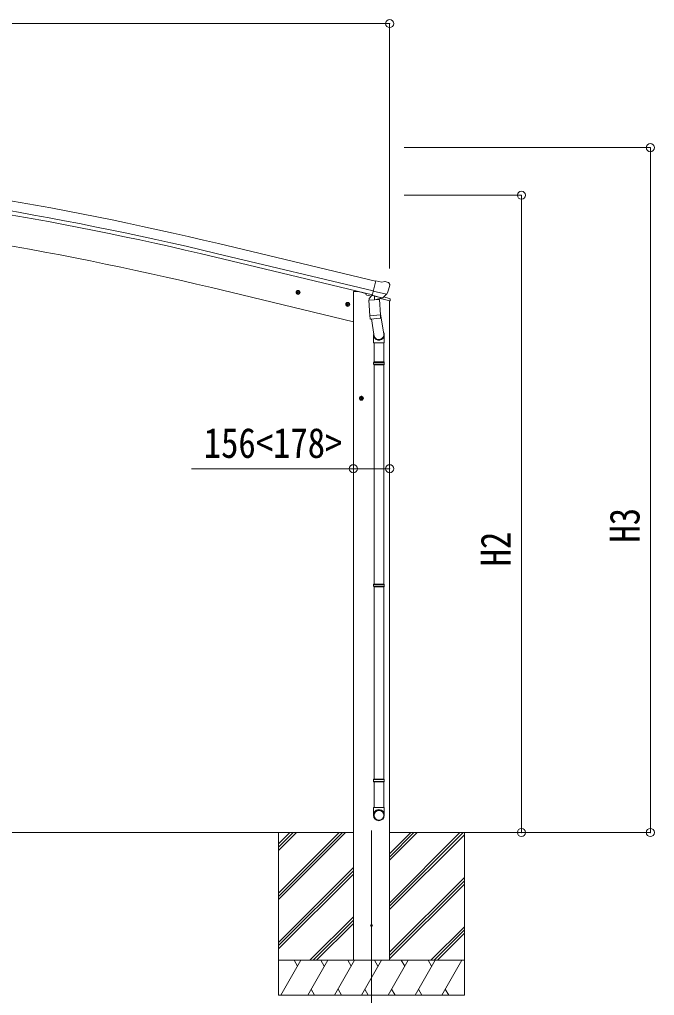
# Model space of a CAD drawing. Units: millimetres at full size; details may follow other scales. Extents: x -9783 to 9892, y -6828 to 6752.
# Drawn here: x -1816 to 916, y -1515 to 2688 of the extents above; entities that cross this region are included whole.
import ezdxf
from ezdxf.enums import TextEntityAlignment as Align

# ---------------------------------------------------------------- set-up
doc = ezdxf.new("R2010")
doc.units = ezdxf.units.MM
doc.header["$LTSCALE"] = 35
doc.header["$PDMODE"] = 32
doc.header["$PDSIZE"] = 35
for name, color, linetype, lineweight in [('0-0_0', 7, 'Continuous', 9), ('0-1_本体', 4, 'Continuous', 9), ('0-2_部品', 7, 'Continuous', 9), ('0-8_PARTS2', 2, 'Continuous', 9), ('0-A_寸法', 6, 'Continuous', 9)]:
    doc.layers.add(name, color=color, linetype=linetype, lineweight=lineweight)
doc.styles.add('ＭＳ ゴシック', font='')
doc.styles.get('ＭＳ ゴシック').set_extended_font_data('MS Gothic')

msp = doc.modelspace()

# ---------------------------------------------------------------- linework, layer by layer
at = {"layer": '0-0_0'}
for p, q in [((-7249.17, -813.2), (-380.21, -813.2)), ((-701.76, -813.2), (-701.76, -1513.2)), ((-701.76, -1073.93), (-441.03, -813.2)), ((-701.76, -1088.07), (-426.88, -813.2)), ((-701.76, -1102.21), (-412.74, -813.2)), ((-701.76, -890.08), (-624.87, -813.2)), ((-701.76, -875.94), (-639.02, -813.2)), ((-701.76, -861.8), (-653.17, -813.21)), ((-653.17, -813.21), (-653.16, -813.2)), ((-224.01, -932.83), (-104.37, -813.2)), ((-224.01, -918.69), (-118.52, -813.2)), ((-224.01, -904.55), (-132.66, -813.2)), ((-224.01, -1116.68), (79.46, -813.21)), ((-224.01, -1130.82), (93.61, -813.21)), ((-224.01, -1144.96), (98.24, -822.71)), ((-223.51, -813.2), (211.68, -813.2)), ((98.24, -813.2), (98.24, -1513.2)), ((-701.76, -1286.06), (-379.51, -963.81)), ((-701.76, -1300.2), (-379.51, -977.95)), ((-701.76, -1314.34), (-379.51, -992.09)), ((-224.01, -1328.81), (98.24, -1006.56)), ((-224.01, -1342.95), (98.24, -1020.7)), ((-224.01, -1357.09), (98.24, -1034.84)), ((-566.76, -1363.2), (-379.51, -1175.94)), ((-552.62, -1363.2), (-379.51, -1190.08)), ((-538.48, -1363.2), (-379.51, -1204.23)), ((-46.26, -1363.2), (98.24, -1218.69)), ((-32.12, -1363.2), (98.24, -1232.83)), ((-17.98, -1363.2), (98.24, -1246.98)), ((98.24, -1363.2), (-701.76, -1363.2)), ((-691.47, -1513.2), (-604.86, -1363.2)), ((-619.86, -1389.18), (-634.86, -1363.2)), ((-576, -1513.2), (-489.39, -1363.2)), ((-504.4, -1389.18), (-519.4, -1363.2)), ((-460.53, -1513.2), (-373.92, -1363.2)), ((-388.92, -1389.18), (-403.93, -1363.2)), ((-345.06, -1513.2), (-258.45, -1363.2)), ((-273.45, -1389.18), (-288.46, -1363.2)), ((-229.59, -1513.2), (-142.98, -1363.2)), ((-157.98, -1389.18), (-172.98, -1363.2)), ((-114.12, -1513.2), (-27.51, -1363.2)), ((-57.51, -1363.2), (-42.51, -1389.18)), ((1.35, -1513.2), (87.96, -1363.2)), ((-561, -1487.22), (-546, -1513.2)), ((-445.53, -1487.22), (-430.53, -1513.2)), ((-330.06, -1487.22), (-315.06, -1513.2)), ((-214.59, -1487.22), (-199.59, -1513.2)), ((-99.12, -1487.22), (-84.12, -1513.2)), ((16.35, -1487.22), (31.35, -1513.2)), ((-701.76, -1513.2), (98.24, -1513.2))]:
    msp.add_line(p, q, dxfattribs=at)
at = {"layer": '0-1_本体'}
for p, q in [((-283.52, 1561.03), (-959.21, 1722.98)), ((-297.53, 1502.69), (-973.2, 1664.64)), ((-293.61, 1519.05), (-969.27, 1681)), ((-379.01, 1386.8), (-989.82, 1533.44)), ((-379.34, 1516.8), (-379.34, -1363.2)), ((-223.34, 1477.83), (-223.34, -1363.2))]:
    msp.add_line(p, q, dxfattribs=at)
msp.add_lwpolyline([(-379.34, 1516.8), (-359.34, 1516.8), (-325.5, 1508.68)], dxfattribs=at)
for centre, radius, start, end in [((-4331.97, -12348.27), 14469.82, 76.52099, 85.02099), ((-4331.97, -12348.27), 14426.65, 76.52099, 85.02099), ((-4331.97, -12348.27), 14409.82, 76.52099, 85.02099), ((-4349.38, -12461.37), 14392.42, 76.50111, 84.99887)]:
    msp.add_arc(centre, radius, start, end, dxfattribs=at)
at = {"layer": '0-2_部品'}
for p, q in [((-257.13, 1556.74), (-283.06, 1562.97)), ((-257.13, 1556.74), (-243.87, 1559.44)), ((-229.38, 1556.25), (-242.57, 1559.42)), ((-607.81, 1510.74), (-627.25, 1515.41)), ((-624.83, 1514.82), (-619.66, 1520.27)), ((-622.7, 1507.63), (-624.83, 1514.82)), ((-619.87, 1503.35), (-615.2, 1522.8)), ((-619.66, 1520.27), (-612.36, 1518.52)), ((-612.36, 1518.52), (-610.23, 1511.32)), ((-236.12, 1505.12), (-293.63, 1518.93)), ((-226.29, 1554.01), (-222.43, 1547.71)), ((-222.07, 1545.43), (-222.35, 1544.28)), ((-325.5, 1509.45), (-325.5, 1506.14)), ((-302.77, 1496.74), (-321.66, 1501.28)), ((-313.2, 1479.57), (-267.51, 1482.76)), ((-308.53, 1412.73), (-313.2, 1479.57)), ((-298.78, 1501.34), (-312.1, 1486.02)), ((-312.1, 1486.02), (-311.65, 1479.68)), ((-297.84, 1501.4), (-298.78, 1501.34)), ((-294.75, 1498.93), (-296.28, 1499.3)), ((-258.05, 1490.12), (-294.75, 1498.93)), ((-288.8, 1497.11), (-287.78, 1482.5)), ((-260.59, 1488.11), (-286.41, 1481.67)), ((-269.29, 1485.94), (-269.06, 1482.66)), ((-267.51, 1482.76), (-262.84, 1415.93)), ((-220.94, 1477.1), (-263.65, 1487.35)), ((-255.68, 1489.65), (-263.2, 1491.45)), ((-259.89, 1489.89), (-259.84, 1489.15)), ((-256.52, 1489.75), (-258.05, 1490.12)), ((-252.98, 1490.21), (-236.6, 1504.7)), ((-249.45, 1493.2), (-223.24, 1486.9)), ((-220.94, 1483.99), (-220.94, 1477.1)), ((-393.98, 1458.99), (-413.43, 1463.66)), ((-411, 1463.08), (-405.84, 1468.52)), ((-408.87, 1455.88), (-411, 1463.08)), ((-406.04, 1451.6), (-401.37, 1471.05)), ((-405.84, 1468.52), (-398.54, 1466.77)), ((-398.54, 1466.77), (-396.41, 1459.57)), ((-308.53, 1412.73), (-262.84, 1415.93)), ((-308.51, 1412.73), (-307.62, 1400.04)), ((-263.82, 1401.32), (-305.52, 1398.41)), ((-302, 1398.65), (-289.36, 1323.72)), ((-263.18, 1420.81), (-248.66, 1333.04)), ((-261.98, 1403.46), (-262.85, 1415.93)), ((-262.37, 1402.1), (-262.37, 1402.1)), ((-292.51, 1330.54), (-292.51, 1295.88)), ((-246.51, 1295.88), (-246.51, 1330.23)), ((-292.51, 1295.88), (-246.51, 1295.88)), ((-290.51, 1295.88), (-290.51, 1213.36)), ((-248.51, 1295.88), (-248.51, 1213.36)), ((-292.51, 1211.36), (-291.51, 1213.36)), ((-292.51, 1211.36), (-246.51, 1211.36)), ((-292.51, 1211.36), (-292.51, 1203.36)), ((-292.51, 1203.36), (-246.51, 1203.36)), ((-292.51, 1203.36), (-291.51, 1201.36)), ((-291.51, 1213.36), (-247.51, 1213.36)), ((-291.51, 1201.36), (-247.51, 1201.36)), ((-290.51, 1201.36), (-290.51, 257.17)), ((-248.51, 1201.36), (-248.51, 257.17)), ((-246.51, 1211.36), (-247.51, 1213.36)), ((-355.01, 1057.3), (-335.01, 1057.3)), ((-351.51, 1061.05), (-345.01, 1064.8)), ((-345.01, 1047.3), (-345.01, 1067.3)), ((-345.01, 1064.8), (-338.51, 1061.05)), ((-338.51, 1053.55), (-345.01, 1049.79)), ((-338.51, 1061.05), (-338.51, 1053.55)), ((-292.51, 255.17), (-291.51, 257.17)), ((-292.51, 255.17), (-246.51, 255.17)), ((-292.51, 255.17), (-292.51, 247.17)), ((-291.51, 257.17), (-247.51, 257.17)), ((-246.51, 255.17), (-247.51, 257.17)), ((-292.51, 247.17), (-246.51, 247.17)), ((-292.51, 247.17), (-291.51, 245.17)), ((-291.51, 245.17), (-247.51, 245.17)), ((-290.51, 245.17), (-290.51, -582.75)), ((-248.51, 245.17), (-248.51, -582.75)), ((-292.51, -584.75), (-291.51, -582.75)), ((-292.51, -584.75), (-246.51, -584.75)), ((-292.51, -584.75), (-292.51, -592.75)), ((-291.51, -582.75), (-247.51, -582.75)), ((-246.51, -584.75), (-247.51, -582.75)), ((-292.51, -592.75), (-246.51, -592.75)), ((-292.51, -592.75), (-291.51, -594.75)), ((-291.51, -594.75), (-247.51, -594.75)), ((-290.51, -594.75), (-290.51, -704.75)), ((-248.51, -594.75), (-248.51, -704.75)), ((-292.51, -738.9), (-292.51, -704.75)), ((-292.51, -704.75), (-246.51, -704.75)), ((-246.51, -738.9), (-246.51, -704.75))]:
    msp.add_line(p, q, dxfattribs=at)
for points in [[(-288.49, 1497.52), (-298.21, 1499.86), (-283.06, 1562.97)], [(-610.23, 1511.32), (-615.4, 1505.88), (-622.7, 1507.63)], [(-288.49, 1497.52), (-288.25, 1497.37), (-263.48, 1491.42), (-263.2, 1491.45)], [(-235.85, 1505.7), (-236.44, 1504.86), (-236.6, 1504.7)], [(-396.41, 1459.57), (-401.57, 1454.13), (-408.87, 1455.88)], [(-246.51, 1211.36), (-246.51, 1203.36), (-247.51, 1201.36)], [(-345.01, 1049.79), (-351.51, 1053.55), (-351.51, 1061.05)], [(-246.51, 255.17), (-246.51, 247.17), (-247.51, 245.17)], [(-246.51, -584.75), (-246.51, -592.75), (-247.51, -594.75)]]:
    msp.add_lwpolyline(points, dxfattribs=at)
for centre, radius in [((-617.53, 1513.07), 8.5), ((-617.53, 1513.07), 7.7), ((-617.53, 1513.07), 6.5), ((-403.7, 1461.32), 8.5), ((-403.7, 1461.32), 7.7), ((-403.7, 1461.32), 6.5), ((-345.01, 1057.3), 8.5), ((-345.01, 1057.3), 7.7), ((-345.01, 1057.3), 6.5)]:
    msp.add_circle(centre, radius, dxfattribs=at)
at = {"layer": '0-2_部品', "color": 4}
msp.add_circle((-301.26, -1213.2), 4.5, dxfattribs=at)
at = {"layer": '0-2_部品'}
for centre, radius, start, end in [((-243.27, 1556.5), 3, 76.5, 101.5), ((-230.55, 1551.39), 5, 31.5, 76.5), ((-419.15, 1591.53), 202.4, 334.90875, 346.5), ((-320.5, 1506.14), 5, 180, 256.5), ((-296.17, 1499.78), 0.5, 221.23754, 256.5), ((-289.4, 1497.03), 0.604, 7.79405, 79.40158), ((-286.76, 1482.64), 1.03, 188.03431, 289.96103), ((-260.83, 1489.08), 1, 284, 4), ((-259.39, 1489.93), 0.5, 76.5, 184), ((-256.4, 1490.24), 0.5, 256.5, 291.76246), ((-223.94, 1483.99), 3, 0, 76.5), ((-305.66, 1400.4), 2, 190.53157, 274), ((-263.96, 1403.32), 2, 274, 322.59038), ((-263.92, 1403.29), 1.95, 322.52234, 4.95983)]:
    msp.add_arc(centre, radius, start, end, dxfattribs=at)
for centre, major_axis, ratio, start_param, end_param in [((-224.99, 1546.14), (1.57, -2.57), 0.99628, 0.7835347, 1.5707963), ((-254.99, 1492.57), (0.73, -2.92), 0.997631, 5.8041905, 5.8929484), ((-255.02, 1492.7), (-2.63, 3.16), 0.650902, 2.1145521, 2.1873627), ((-254.96, 1492.47), (0.73, -2.92), 0.997631, 5.965759, 6.7621801), ((-269.51, 1330.54), (-23, 0), 0.996195, 6.0000678, 10.0103449), ((-269.51, 1330.54), (-21, 0), 0.996195, 0.3319459, 3.3482706), ((-269.51, -737.15), (23, 0), 0.996195, 6.2831853, 9.424778), ((-269.51, -738.9), (23, 0), 0.996195, 6.2831853, 9.424778), ((-269.51, -738.9), (0, -23.43), 0.981806, 4.712389, 7.8539816)]:
    msp.add_ellipse(centre, major_axis=major_axis, ratio=ratio, start_param=start_param, end_param=end_param, dxfattribs=at)
msp.add_ellipse((-269.51, -738.9), major_axis=(-21, 0), ratio=0.996195, dxfattribs=at)
at = {"layer": '0-8_PARTS2'}
msp.add_line((-301.26, -803.99), (-301.26, -1654.23), dxfattribs=at)
at = {"layer": '0-A_寸法'}
for p, q in [((-223.34, 2670.7), (-7405.34, 2670.7)), ((-223.34, 2670.7), (-223.34, 1615.88)), ((898.96, 2136.38), (-160.49, 2136.38)), ((898.96, -813.2), (898.96, 2136.38)), ((343.94, 1931.48), (-160.49, 1931.48)), ((343.94, -813.2), (343.94, 1931.48)), ((-379.34, 753.57), (-1075.49, 753.57)), ((-379.34, 753.57), (-223.34, 753.57)), ((343.94, -813.2), (-160.49, -813.2)), ((898.96, -813.2), (343.94, -813.2))]:
    msp.add_line(p, q, dxfattribs=at)
for p in [(-223.34, 2670.7), (898.96, 2136.38), (343.94, 1931.48), (-379.34, 753.57), (-223.34, 753.57), (343.94, -813.2), (898.96, -813.2)]:
    msp.add_point(p, dxfattribs=at)

# ---------------------------------------------------------------- texts
at = {"layer": '0-A_寸法', "color": 7, "style": 'ＭＳ ゴシック', "width": 0.85}
msp.add_text('156<178>', height=129, dxfattribs=at).set_placement((-1023.34, 761.57), align=Align.BOTTOM_LEFT)
for s, p in [('H3', (890.96, 435.59)), ('H2', (335.94, 333.14))]:
    msp.add_text(s, height=129, rotation=90, dxfattribs=at).set_placement(p, align=Align.BOTTOM_LEFT)

doc.saveas('drawing.dxf')
